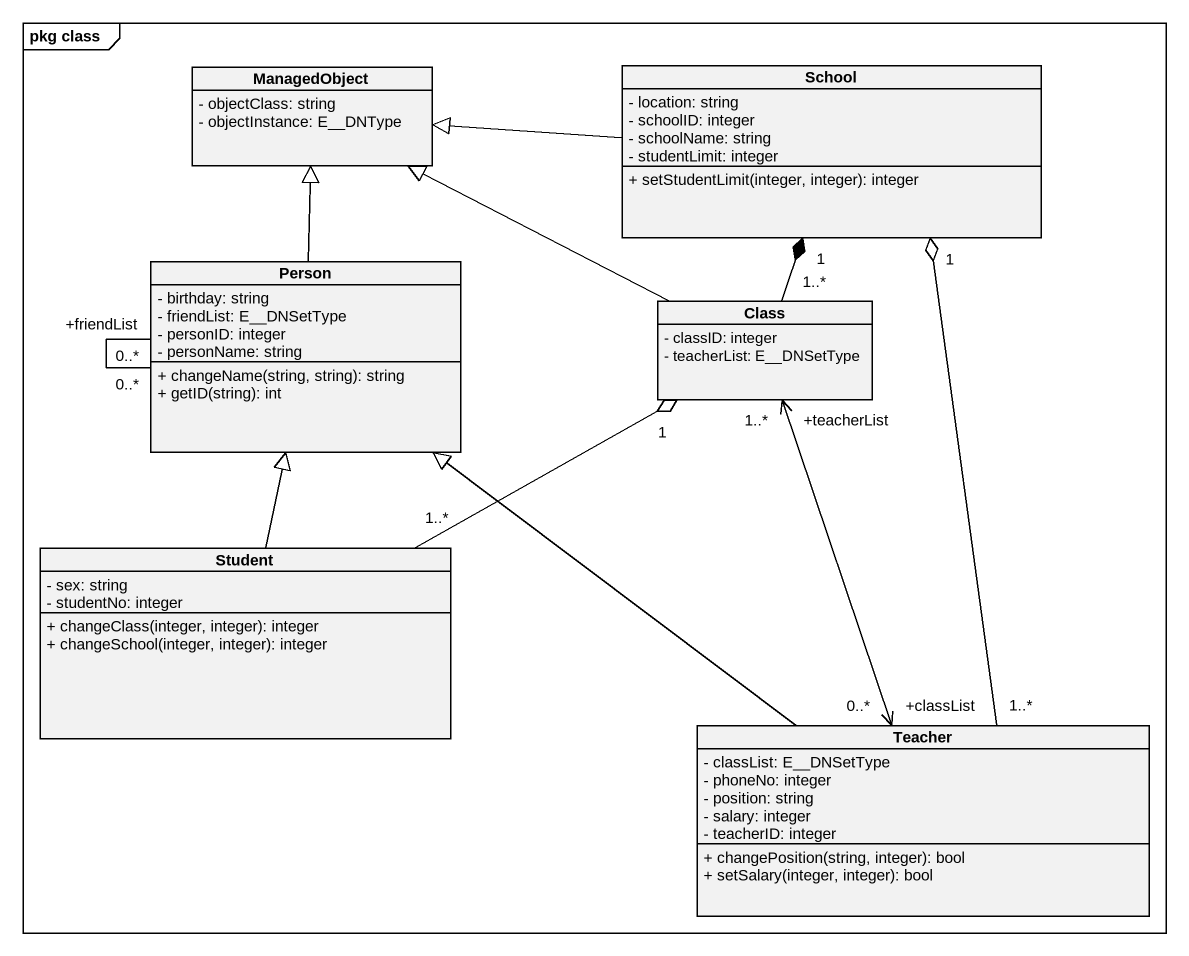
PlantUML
@startuml
mainframe pkg class
hide circle
hide empty members
skinparam classAttributeIconSize 0
class ManagedObject {
  - objectClass: string
  - objectInstance: E__DNType
}
class School {
  - location: string
  - schoolID: integer
  - schoolName: string
  - studentLimit: integer
  + setStudentLimit(integer, integer): integer
}
class "Person" as Person_ {
  - birthday: string
  - friendList: E__DNSetType
  - personID: integer
  - personName: string
  + changeName(string, string): string
  + getID(string): int
}
class "Class" as Class_ {
  - classID: integer
  - teacherList: E__DNSetType
}
class Student {
  - sex: string
  - studentNo: integer
  + changeClass(integer, integer): integer
  + changeSchool(integer, integer): integer
}
class Teacher {
  - classList: E__DNSetType
  - phoneNo: integer
  - position: string
  - salary: integer
  - teacherID: integer
  + changePosition(string, integer): bool
  + setSalary(integer, integer): bool
}
School -left-|> ManagedObject
Person_ -up-|> ManagedObject
Person_ "+friendList\n0..*" -- "0..*" Person_
Class_ -left-|> ManagedObject
Class_ "1..*" -up-* "1" School
Class_ "+teacherList\n1..*" <--> "+classList\n0..*" Teacher
Student -up-|> Person_
Student "1..*" -right-o "1" Class_
Teacher "1..*" -up-o "1" School
Teacher -up-|> Person_
@enduml
